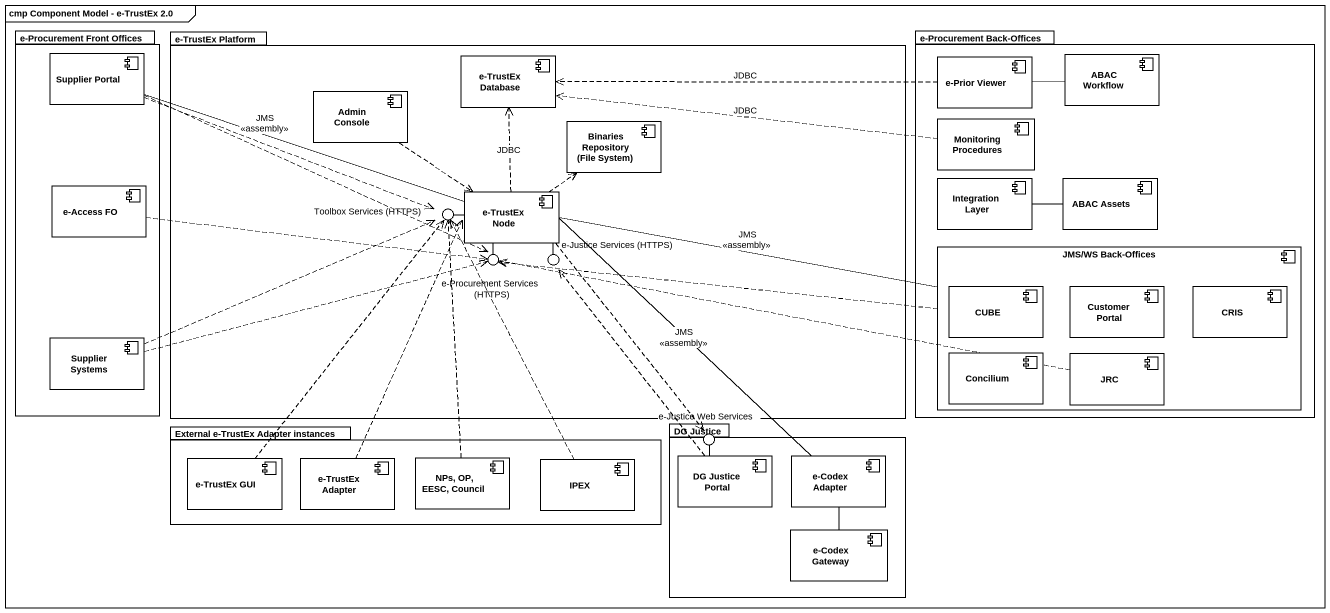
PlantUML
@startuml
mainframe cmp Component Model - e-TrustEx 2.0
package "e-Procurement Front Offices" as e_Procurement_Front_Offices {
  component "Supplier Portal" as Supplier_Portal
  component "e-Access FO" as e_Access_FO
  component "Supplier Systems" as Supplier_Systems
}
package "e-TrustEx Platform" as e_TrustEx_Platform {
  component "e-TrustEx Database" as e_TrustEx_Database
  component "Admin Console" as Admin_Console
  component "Binaries Repository (File System)" as Binaries_Repository_File
  component "e-TrustEx Node" as e_TrustEx_Node
}
package "e-Procurement Back-Offices" as e_Procurement_Back_Offices {
  component "e-Prior Viewer" as e_Prior_Viewer
  component "ABAC Workflow" as ABAC_Workflow
  component "Monitoring Procedures" as Monitoring_Procedures
  component "Integration Layer" as Integration_Layer
  component "ABAC Assets" as ABAC_Assets
  component "JMS/WS Back-Offices" as JMS_WS_Back_Offices {
    component CUBE
    component "Customer Portal" as Customer_Portal
    component CRIS
    component Concilium
    component JRC
  }
}
() "Toolbox Services (HTTPS)" as Toolbox_Services_HTTPS
() "e-Procurement Services (HTTPS)" as e_Procurement_Services_HTTPS
() "e-Justice Services (HTTPS)" as e_Justice_Services_HTTPS
() "e-Justice Web Services" as e_Justice_Web_Services
package "External e-TrustEx Adapter instances" as External_e_TrustEx_Adapter {
  component "e-TrustEx GUI" as e_TrustEx_GUI
  component "e-TrustEx Adapter" as e_TrustEx_Adapter
  component "NPs, OP, EESC, Council" as NPs_OP_EESC_Council
  component IPEX
}
package "DG Justice" as DG_Justice {
  component "DG Justice Portal" as DG_Justice_Portal
  component "e-Codex Adapter" as e_Codex_Adapter
  component "e-Codex Gateway" as e_Codex_Gateway
}
e_TrustEx_Node -left- Toolbox_Services_HTTPS
e_TrustEx_Node -- e_Procurement_Services_HTTPS
e_TrustEx_Node -- e_Justice_Services_HTTPS
DG_Justice_Portal -up- e_Justice_Web_Services
Supplier_Portal .right.> Toolbox_Services_HTTPS
Supplier_Portal .right.> e_Procurement_Services_HTTPS
e_Prior_Viewer .left.> e_TrustEx_Database : JDBC
e_Prior_Viewer -right- ABAC_Workflow
Admin_Console ..> e_TrustEx_Node
Monitoring_Procedures .left.> e_TrustEx_Database : JDBC
e_Access_FO .right.> e_Procurement_Services_HTTPS
Integration_Layer -right- ABAC_Assets
e_TrustEx_Node -left- Supplier_Portal : JMS\n<<assembly>>
e_TrustEx_Node .up.> e_TrustEx_Database : JDBC
e_TrustEx_Node .up.> Binaries_Repository_File
e_TrustEx_Node -right- JMS_WS_Back_Offices : JMS\n<<assembly>>
e_TrustEx_Node ..> e_Justice_Web_Services
e_TrustEx_Node -- e_Codex_Adapter : JMS\n<<assembly>>
JMS_WS_Back_Offices .left.> e_Procurement_Services_HTTPS
Supplier_Systems .right.> Toolbox_Services_HTTPS
Supplier_Systems .right.> e_Procurement_Services_HTTPS
JRC .left.> e_Procurement_Services_HTTPS
e_TrustEx_GUI .up.> Toolbox_Services_HTTPS
e_TrustEx_Adapter .up.> Toolbox_Services_HTTPS
NPs_OP_EESC_Council .up.> Toolbox_Services_HTTPS
IPEX .up.> Toolbox_Services_HTTPS
DG_Justice_Portal .up.> e_Justice_Services_HTTPS
e_Codex_Adapter -- e_Codex_Gateway
@enduml
